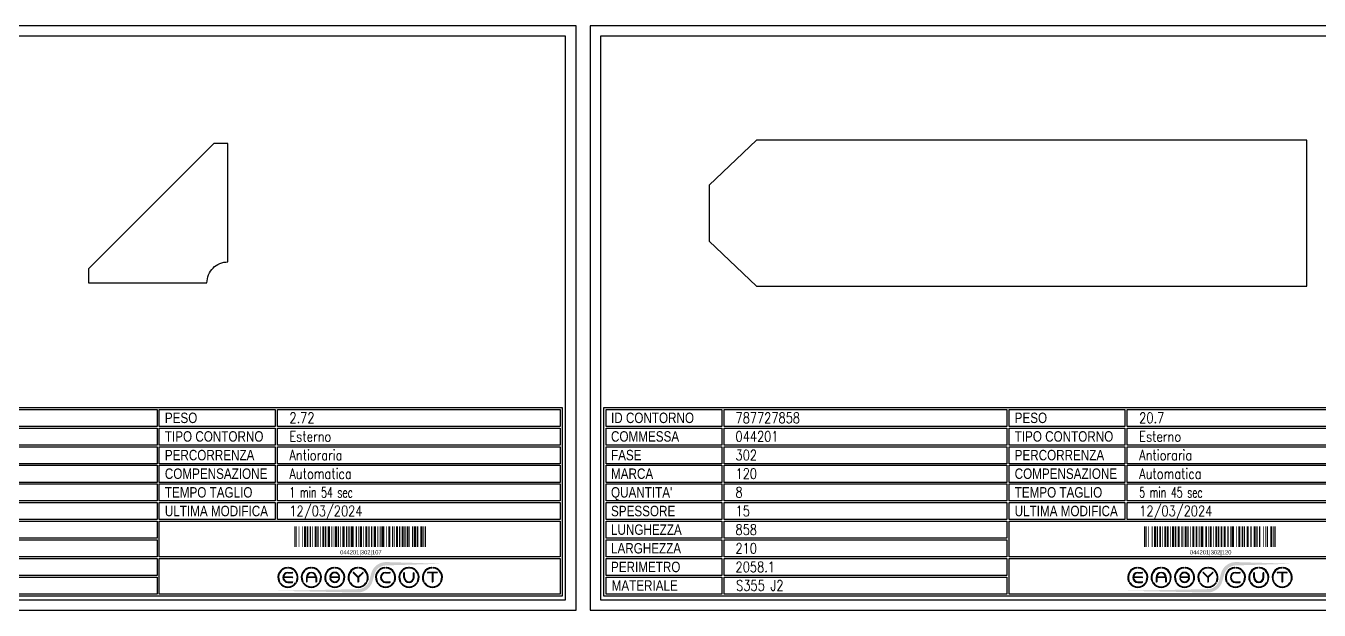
# Model space of a CAD drawing. Header units: millimetres. Extents: x 28039 to 145264, y 9873 to 40131.
# Drawn here: x 34129 to 35985, y 12213 to 13052 of the extents above; entities that cross this region are included whole.
import ezdxf
from ezdxf.enums import TextEntityAlignment as Align

# ---------------------------------------------------------------- set-up
doc = ezdxf.new("R2010")
doc.units = ezdxf.units.MM
doc.styles.add('EasyCutStyle', font='romans.shx', dxfattribs={"width": 0.8})
doc.styles.add('EasyCutStyle1', font='arial.ttf', dxfattribs={"width": 0.8})

# ---------------------------------------------------------------- blocks, each defined once
blk = doc.blocks.new('*U4')
at = {"color": 5}
blk.add_lwpolyline([(0, 0), (1200, 0), (1200, 839), (0, 839)], close=True, dxfattribs=at)
at = {"color": 7}
blk.add_lwpolyline([(15, 15), (1185, 15), (1185, 824), (15, 824)], close=True, dxfattribs=at)
at = {"color": 253}
blk.add_lwpolyline([(20, 291), (1180, 291), (1180, 20), (20, 20)], close=True, dxfattribs=at)
at = {"color": 2}
for points in [[(23, 288.1), (189.3, 288.1), (189.3, 263.7), (23, 263.7)], [(23, 288.1), (189.3, 288.1), (189.3, 263.7), (23, 263.7)], [(601.5, 288.1), (767.9, 288.1), (767.9, 263.7), (601.5, 263.7)], [(23, 261.4), (189.3, 261.4), (189.3, 237), (23, 237)], [(601.5, 261.4), (767.9, 261.4), (767.9, 237), (601.5, 237)], [(23, 234.6), (189.3, 234.6), (189.3, 210.2), (23, 210.2)], [(601.5, 234.6), (767.9, 234.6), (767.9, 210.2), (601.5, 210.2)], [(23, 207.9), (189.3, 207.9), (189.3, 183.4), (23, 183.4)], [(601.5, 207.9), (767.9, 207.9), (767.9, 183.4), (601.5, 183.4)], [(23, 181.1), (189.3, 181.1), (189.3, 156.7), (23, 156.7)], [(601.5, 181.1), (767.9, 181.1), (767.9, 156.7), (601.5, 156.7)], [(23, 154.3), (189.3, 154.3), (189.3, 129.9), (23, 129.9)], [(601.5, 154.3), (767.9, 154.3), (767.9, 129.9), (601.5, 129.9)], [(23, 127.6), (189.3, 127.6), (189.3, 103.1), (23, 103.1)], [(23, 100.8), (189.3, 100.8), (189.3, 76.4), (23, 76.4)], [(23, 74), (189.3, 74), (189.3, 49.6), (23, 49.6)], [(23, 47.3), (189.3, 47.3), (189.3, 22.9), (23, 22.9)]]:
    blk.add_lwpolyline(points, close=True, dxfattribs=at)
at = {"color": 1}
for points in [[(192.7, 288.1), (598.5, 288.1), (598.5, 263.7), (192.7, 263.7)], [(771.3, 288.1), (1177.2, 288.1), (1177.2, 263.7), (771.3, 263.7)], [(192.7, 261.4), (598.5, 261.4), (598.5, 237), (192.7, 237)], [(771.3, 261.4), (1177.2, 261.4), (1177.2, 237), (771.3, 237)], [(192.7, 234.6), (598.5, 234.6), (598.5, 210.2), (192.7, 210.2)], [(771.3, 234.6), (1177.2, 234.6), (1177.2, 210.2), (771.3, 210.2)], [(192.7, 207.9), (598.5, 207.9), (598.5, 183.4), (192.7, 183.4)], [(771.3, 207.9), (1177.2, 207.9), (1177.2, 183.4), (771.3, 183.4)], [(192.7, 181.1), (598.5, 181.1), (598.5, 156.7), (192.7, 156.7)], [(771.3, 181.1), (1177.2, 181.1), (1177.2, 156.7), (771.3, 156.7)], [(192.7, 154.3), (598.5, 154.3), (598.5, 129.9), (192.7, 129.9)], [(771.3, 154.3), (1177.2, 154.3), (1177.2, 129.9), (771.3, 129.9)], [(192.7, 127.6), (598.5, 127.6), (598.5, 103.1), (192.7, 103.1)], [(601.5, 127.6), (1177.2, 127.6), (1177.2, 76.4), (601.5, 76.4)], [(192.7, 100.8), (598.5, 100.8), (598.5, 76.4), (192.7, 76.4)], [(192.7, 74), (598.5, 74), (598.5, 49.6), (192.7, 49.6)], [(601.5, 74), (1177.2, 74), (1177.2, 22.9), (601.5, 22.9)], [(192.7, 47.3), (598.5, 47.3), (598.5, 22.9), (192.7, 22.9)]]:
    blk.add_lwpolyline(points, close=True, dxfattribs=at)
at = {"color": 161, "style": 'EasyCutStyle1', "width": 0.8}
for s, p in [('ID CONTORNO', (30.1, 268.6)), ('PESO', (609.6, 268.6)), ('COMMESSA', (30.1, 241.9)), ('TIPO CONTORNO', (609.6, 241.9)), ('FASE', (30.1, 215.1)), ('PERCORRENZA', (609.6, 215.1)), ('MARCA', (30.1, 188.4)), ('COMPENSAZIONE', (609.6, 188.4)), ("QUANTITA'", (30.1, 161.6)), ('TEMPO TAGLIO', (609.6, 161.6)), ('SPESSORE', (30.1, 134.8)), ('ULTIMA MODIFICA', (609.6, 134.8)), ('LUNGHEZZA', (30.1, 108.1)), ('LARGHEZZA', (30.1, 81.3)), ('PERIMETRO', (30.1, 54.5)), ('MATERIALE', (31, 27.8))]:
    blk.add_text(s, height=15, dxfattribs=at).set_placement(p)
at = {"style": 'EasyCutStyle'}
for tag, p, width in [('IDSHAPE', (208.9, 268.6), 0.8), ('WEIGTHSHAPE', (788.4, 268.6), 0.8), ('ORDERSHAPE', (208.9, 241.9), 0.8), ('TYPESHAPE', (788.4, 241.9), 0.8), ('PHASESHAPE', (208.9, 215.1), 0.8), ('JOUSHAPE', (788.4, 215.1), 0.8), ('MKSHAPE', (208.9, 188.4), 0.8), ('COMPSHAPE', (788.4, 188.4), 0.8), ('QTASHAPE', (208.9, 161.6), 0.8), ('TIMECUTSHAPE', (788.4, 161.6), 0.65), ('TKSHAPE', (208.9, 134.8), 0.8), ('LASTMODIFYSHAPE', (788.4, 134.8), 0.8), ('LENGTHSHAPE', (208.9, 108.1), 0.8), ('HEIGHTSHAPE', (208.9, 81.3), 0.8), ('PERIMETERSHAPE', (208.9, 54.5), 0.8), ('MATSHAPE', (209.8, 27.8), 0.8)]:
    blk.add_attdef(tag, p, '', height=15, dxfattribs=dict(at, width=width))
blk = doc.blocks.new('Logo')
h = blk.add_hatch(color=256)
h.set_gradient(color1=(255, 0, 0), color2=(255, 255, 0), tint=1)
h.paths.add_polyline_path([(20.5, 4.4, -0.339454), (37.1, 17.2), (118.6, 19.6), (37.1, 22, 0.339454), (15.8, 5.7), (13.2, -4.2, -0.339454), (-3.4, -16.9), (-118.2, -19.3), (-3.4, -21.7, 0.339454), (17.8, -5.4)])
for color, points in [(140, [(-115.9, -5.7, -1), (-116.7, -6.1, -0.520567), (-104.9, 14.3, -1), (-104.9, 13.5, 0.520567)]), (256, [(-97.3, 0.4), (-110, 0.4, -0.394366), (-103.7, 6.3), (-97.3, 6.3, 1), (-97.3, 7.2), (-103.7, 7.2, 1), (-103.7, -7.2), (-97.3, -7.2, 1), (-97.3, -6.3), (-103.7, -6.3, -0.394366), (-110, -0.4), (-97.3, -0.4, 1)]), (140, [(-91.4, -5.7, 1), (-90.6, -6.1, 0.520567), (-102.4, 14.3, 0.916853), (-102.6, 13.5, 0.043377), (-102.5, 13.5, -0.520567)]), (140, [(-82.3, -5.7, -1), (-83.1, -6.1, -0.520567), (-71.3, 14.3, -1), (-71.3, 13.5, 0.520567)]), (140, [(-57.8, -5.7, 1), (-57, -6.1, 0.520567), (-68.8, 14.3, 1), (-68.9, 13.5, -0.520567)]), (140, [(-48.7, -5.7, -1), (-49.5, -6.1, -0.520567), (-37.7, 14.3, -1), (-37.7, 13.5, 0.520567)]), (256, [(-31.2, -0.4, -0.486114), (-30.3, -1.5, -0.776377), (-42.6, -1.6, 1), (-43.4, -1.9, 0.776377), (-29.5, -1.7, 0.486114), (-31.2, 0.4), (-41.8, 0.4, -0.486114), (-42.6, 1.5, -0.776377), (-30.4, 1.6, 1), (-29.5, 1.9, 0.776377), (-43.5, 1.7, 0.486114), (-41.8, -0.4)]), (140, [(-24.2, -5.7, 1), (-23.4, -6.1, 0.520567), (-35.2, 14.3, 1), (-35.3, 13.5, -0.520567)]), (140, [(-15.1, -5.7, -1), (-15.9, -6.1, -0.520567), (-4.1, 14.3, -1), (-4.1, 13.5, 0.520567)]), (256, [(-9.3, 7.1, 1), (-10, 6.5), (-3.3, -0.2), (-3.3, -6.3, 1), (-2.4, -6.3), (-2.4, -0.2), (4.2, 6.5, 1), (3.6, 7.1), (-2.9, 0.6)]), (140, [(9.4, -5.7, 1), (10.2, -6.1, 0.520567), (-1.6, 14.3, 1), (-1.7, 13.5, -0.520567)]), (140, [(24.2, -5.7, -1), (23.4, -6.1, -0.520567), (35.2, 14.3, -1), (35.3, 13.5, 0.520567)]), (256, [(36.5, -7.2), (42.8, -7.2, 1), (42.8, -6.3), (36.5, -6.3, -1), (36.5, 6.3), (42.8, 6.3, 1), (42.8, 7.2), (36.5, 7.2, 1)]), (140, [(48.7, -5.7, 1), (49.5, -6.1, 0.520567), (37.7, 14.3, 1), (37.7, 13.5, -0.520567)]), (140, [(57.8, -5.7, -1), (57, -6.1, -0.520567), (68.8, 14.3, -1), (68.9, 13.5, 0.520567)]), (256, [(63.7, 0), (63.7, 6.3, 1), (62.9, 6.3), (62.9, 0, 1), (77.3, 0), (77.3, 6.3, 1), (76.4, 6.3), (76.4, 0, -1)]), (140, [(82.3, -5.7, 1), (83.1, -6.1, 0.520567), (71.3, 14.3, 1), (71.3, 13.5, -0.520567)]), (140, [(91.4, -5.7, -1), (90.6, -6.1, -0.520567), (102.4, 14.3, -1), (102.5, 13.5, 0.520567)]), (256, [(96.9, 7.2, 1), (96.9, 6.3), (103.2, 6.3), (103.2, -6.3, 1), (104.1, -6.3), (104.1, 6.3), (110.4, 6.3, 1), (110.4, 7.2)]), (140, [(115.9, -5.7, 1), (116.7, -6.1, 0.520567), (104.9, 14.3, 1), (104.9, 13.5, -0.520567)]), (140, [(-91.9, -8.3, 1), (-92.6, -7.8, -0.520567), (-114.8, -7.8, 1), (-115.5, -8.3, 0.520567)]), (140, [(-58.3, -8.3, 1), (-59, -7.8, -0.520567), (-81.2, -7.8, 1), (-81.9, -8.3, 0.520567)]), (140, [(-24.7, -8.3, 1), (-25.4, -7.8, -0.520567), (-47.6, -7.8, 1), (-48.3, -8.3, 0.520567)]), (140, [(8.9, -8.3, 1), (8.2, -7.8, -0.520567), (-14, -7.8, 1), (-14.7, -8.3, 0.520567)]), (140, [(48.3, -8.3, 1), (47.6, -7.8, -0.520567), (25.4, -7.8, 1), (24.7, -8.3, 0.520567)]), (140, [(81.9, -8.3, 1), (81.2, -7.8, -0.520567), (59, -7.8, 1), (58.3, -8.3, 0.520567)]), (140, [(115.5, -8.3, 1), (114.8, -7.8, -0.520567), (92.6, -7.8, 1), (91.9, -8.3, 0.520567)])]:
    blk.add_hatch(color=color).paths.add_polyline_path(points)
h = blk.add_hatch(color=256)
h.paths.add_polyline_path([(-63.7, -0.4), (-63.7, -6.3, 1), (-62.9, -6.3), (-62.9, 0, 1), (-77.3, 0), (-77.3, -6.3, 1), (-76.4, -6.3), (-76.4, -0.4)])
h.paths.add_polyline_path([(-76.4, 0.4, -0.933992), (-63.8, 0.4)], flags=16)
for p, q in [((-97.3, 0.4), (-110, 0.4)), ((-103.7, 7.2), (-97.3, 7.2)), ((-103.7, 6.3), (-97.3, 6.3)), ((-77.3, 0), (-77.3, -6.3)), ((-63.8, 0.4), (-76.4, 0.4)), ((-62.9, 0), (-62.9, -6.3)), ((-31.2, 0.4), (-41.8, 0.4)), ((-3.3, -0.2), (-10, 6.5)), ((-2.9, 0.6), (-9.3, 7.1)), ((-2.9, 0.6), (3.6, 7.1)), ((-2.4, -0.2), (4.2, 6.5)), ((36.5, 7.2), (42.8, 7.2)), ((36.5, 6.3), (42.8, 6.3)), ((62.9, 0), (62.9, 6.3)), ((63.7, 0), (63.7, 6.3)), ((76.4, 0), (76.4, 6.3)), ((77.3, 0), (77.3, 6.3)), ((110.4, 7.2), (96.9, 7.2)), ((103.2, 6.3), (96.9, 6.3)), ((103.2, 6.3), (103.2, -6.3)), ((104.1, 6.3), (104.1, -6.3)), ((110.4, 6.3), (104.1, 6.3)), ((-97.3, -0.4), (-110, -0.4)), ((-103.7, -6.3), (-97.3, -6.3)), ((-103.7, -7.2), (-97.3, -7.2)), ((-76.4, -0.4), (-76.4, -6.3)), ((-63.7, -0.4), (-76.4, -0.4)), ((-63.7, -0.4), (-63.7, -6.3)), ((-31.2, -0.4), (-41.8, -0.4)), ((-3.3, -0.2), (-3.3, -6.3)), ((-2.4, -0.2), (-2.4, -6.3)), ((36.5, -6.3), (42.8, -6.3)), ((36.5, -7.2), (42.8, -7.2))]:
    blk.add_line(p, q)
at = {"color": 140}
for centre, radius, start, end in [((-103.7, 0), 14.4, 95, 205), ((-103.7, 0), 13.5, 95, 205), ((-104.9, 13.9), 0.432, 275, 95), ((-102.5, 13.9), 0.432, 85, 265), ((-103.7, 0), 13.5, 335, 85), ((-103.7, 0), 14.4, 335, 85), ((-70.1, 0), 14.4, 95, 205), ((-70.1, 0), 13.5, 95, 205), ((-71.3, 13.9), 0.432, 275, 95), ((-68.9, 13.9), 0.432, 85, 265), ((-70.1, 0), 13.5, 335, 85), ((-70.1, 0), 14.4, 335, 85), ((-36.5, 0), 14.4, 95, 205), ((-36.5, 0), 13.5, 95, 205), ((-37.7, 13.9), 0.432, 275, 95), ((-35.3, 13.9), 0.432, 85, 265), ((-36.5, 0), 13.5, 335, 85), ((-36.5, 0), 14.4, 335, 85), ((-2.9, 0), 14.4, 95, 205), ((-2.9, 0), 13.5, 95, 205), ((-4.1, 13.9), 0.432, 275, 95), ((-1.7, 13.9), 0.432, 85, 265), ((-2.9, 0), 13.5, 335, 85), ((-2.9, 0), 14.4, 335, 85), ((36.5, 0), 14.4, 95, 205), ((36.5, 0), 13.5, 95, 205), ((35.3, 13.9), 0.432, 275, 95), ((37.7, 13.9), 0.432, 85, 265), ((36.5, 0), 14.4, 335, 85), ((36.5, 0), 13.5, 335, 85), ((70.1, 0), 14.4, 95, 205), ((70.1, 0), 13.5, 95, 205), ((68.9, 13.9), 0.432, 275, 95), ((71.3, 13.9), 0.432, 85, 265), ((70.1, 0), 14.4, 335, 85), ((70.1, 0), 13.5, 335, 85), ((103.7, 0), 14.4, 95, 205), ((103.7, 0), 13.5, 95, 205), ((102.5, 13.9), 0.432, 275, 95), ((104.9, 13.9), 0.432, 85, 265), ((103.7, 0), 14.4, 335, 85), ((103.7, 0), 13.5, 335, 85), ((-116.3, -5.9), 0.432, 205, 25), ((-115.1, -8), 0.432, 35, 215), ((-103.7, 0), 14.4, 215, 325), ((-103.7, 0), 13.5, 215, 325), ((-92.2, -8), 0.432, 325, 145), ((-91, -5.9), 0.432, 155, 335), ((-82.7, -5.9), 0.432, 205, 25), ((-81.5, -8), 0.432, 35, 215), ((-70.1, 0), 14.4, 215, 325), ((-70.1, 0), 13.5, 215, 325), ((-58.6, -8), 0.432, 325, 145), ((-57.4, -5.9), 0.432, 155, 335), ((-49.1, -5.9), 0.432, 205, 25), ((-47.9, -8), 0.432, 35, 215), ((-36.5, 0), 14.4, 215, 325), ((-36.5, 0), 13.5, 215, 325), ((-25, -8), 0.432, 325, 145), ((-23.8, -5.9), 0.432, 155, 335), ((-15.5, -5.9), 0.432, 205, 25), ((-14.3, -8), 0.432, 35, 215), ((-2.9, 0), 14.4, 215, 325), ((-2.9, 0), 13.5, 215, 325), ((8.6, -8), 0.432, 325, 145), ((9.8, -5.9), 0.432, 155, 335), ((23.8, -5.9), 0.432, 205, 25), ((25, -8), 0.432, 35, 215), ((36.5, 0), 14.4, 215, 325), ((36.5, 0), 13.5, 215, 325), ((47.9, -8), 0.432, 325, 145), ((49.1, -5.9), 0.432, 155, 335), ((57.4, -5.9), 0.432, 205, 25), ((58.6, -8), 0.432, 35, 215), ((70.1, 0), 14.4, 215, 325), ((70.1, 0), 13.5, 215, 325), ((81.5, -8), 0.432, 325, 145), ((82.7, -5.9), 0.432, 155, 335), ((91, -5.9), 0.432, 205, 25), ((92.2, -8), 0.432, 35, 215), ((103.7, 0), 14.4, 215, 325), ((103.7, 0), 13.5, 215, 325), ((115.1, -8), 0.432, 325, 145), ((116.3, -5.9), 0.432, 155, 335)]:
    blk.add_arc(centre, radius, start, end, dxfattribs=at)
for centre, radius, start, end in [((-103.7, 0), 7.2, 90, 270), ((-103.7, 0), 6.34, 90, 176.0904), ((-97.3, 6.8), 0.432, 270, 90), ((-97.3, 0), 0.432, 270, 90), ((-70.1, 0), 7.2, 0, 180), ((-70.1, 0), 6.34, 3.9096, 176.0904), ((-36.5, 0), 7.2, 15, 166.2998), ((-41.8, 1.3), 1.73, 166.2998, 270), ((-41.8, 1.3), 0.864, 166.2998, 270), ((-36.5, 0), 6.34, 15, 166.2998), ((-31.2, -1.3), 1.73, 346.2998, 90), ((-29.9, 1.8), 0.432, 195, 15), ((-9.6, 6.8), 0.432, 45, 225), ((3.9, 6.8), 0.432, 315, 135), ((36.5, 0), 7.2, 90, 270), ((36.5, 0), 6.34, 90, 270), ((42.8, 6.8), 0.432, 270, 90), ((63.3, 6.3), 0.432, 0, 180), ((70.1, 0), 7.2, 180, 0), ((70.1, 0), 6.34, 180, 0), ((76.8, 6.3), 0.432, 0, 180), ((96.9, 6.8), 0.432, 90, 270), ((110.4, 6.8), 0.432, 270, 90), ((-103.7, 0), 6.34, 183.9096, 270), ((-97.3, -6.8), 0.432, 270, 90), ((-76.8, -6.3), 0.432, 180, 0), ((-63.3, -6.3), 0.432, 180, 0), ((-43, -1.8), 0.432, 15, 195), ((-36.5, 0), 7.2, 195, 346.2998), ((-36.5, 0), 6.34, 195, 346.2998), ((-31.2, -1.3), 0.864, 346.2998, 90), ((-2.9, -6.3), 0.432, 180, 0), ((42.8, -6.8), 0.432, 270, 90), ((103.7, -6.3), 0.432, 180, 0)]:
    blk.add_arc(centre, radius, start, end)
blk = doc.blocks.new('BARCODE128_784370647', base_point=(34608.8, 12293.4))
at = {"linetype": 'Continuous'}
for points, const_width in [([(34609.8, 12293.4), (34609.8, 12323.4)], 2), ([(34612.3, 12293.4), (34612.3, 12323.4)], 1), ([(34615.3, 12293.4), (34615.3, 12323.4)], 1), ([(34620.3, 12293.4), (34620.3, 12323.4)], 1), ([(34624.3, 12293.4), (34624.3, 12323.4)], 3), ([(34627.8, 12293.4), (34627.8, 12323.4)], 2), ([(34631.8, 12293.4), (34631.8, 12323.4)], 2), ([(34635.3, 12293.4), (34635.3, 12323.4)], 1), ([(34639.3, 12293.4), (34639.3, 12323.4)], 3), ([(34642.8, 12293.4), (34642.8, 12323.4)], 2), ([(34646.3, 12293.4), (34646.3, 12323.4)], 1), ([(34650.3, 12293.4), (34650.3, 12323.4)], 3), ([(34653.8, 12293.4), (34653.8, 12323.4)], 2), ([(34658.3, 12293.4), (34658.3, 12323.4)], 3), ([(34662.3, 12293.4), (34662.3, 12323.4)], 1), ([(34664.3, 12293.4), (34664.3, 12323.4)], 1), ([(34668.3, 12293.4), (34668.3, 12323.4)], 3), ([(34671.8, 12293.4), (34671.8, 12323.4)], 2), ([(34675.3, 12293.4), (34675.3, 12323.4)], 1), ([(34679.3, 12293.4), (34679.3, 12323.4)], 3), ([(34683.8, 12293.4), (34683.8, 12323.4)], 2), ([(34686.3, 12293.4), (34686.3, 12323.4)], 1), ([(34688.3, 12293.4), (34688.3, 12323.4)], 1), ([(34691.8, 12293.4), (34691.8, 12323.4)], 4), ([(34697.8, 12293.4), (34697.8, 12323.4)], 2), ([(34701.3, 12293.4), (34701.3, 12323.4)], 1), ([(34704.3, 12293.4), (34704.3, 12323.4)], 3), ([(34708.3, 12293.4), (34708.3, 12323.4)], 1), ([(34712.3, 12293.4), (34712.3, 12323.4)], 3), ([(34715.8, 12293.4), (34715.8, 12323.4)], 2), ([(34719.8, 12293.4), (34719.8, 12323.4)], 2), ([(34724.3, 12293.4), (34724.3, 12323.4)], 3), ([(34728.3, 12293.4), (34728.3, 12323.4)], 1), ([(34730.3, 12293.4), (34730.3, 12323.4)], 1), ([(34732.3, 12293.4), (34732.3, 12323.4)], 1), ([(34735.8, 12293.4), (34735.8, 12323.4)], 4), ([(34741.3, 12293.4), (34741.3, 12323.4)], 1), ([(34745.3, 12293.4), (34745.3, 12323.4)], 3), ([(34749.8, 12293.4), (34749.8, 12323.4)], 2), ([(34752.3, 12293.4), (34752.3, 12323.4)], 1), ([(34756.3, 12293.4), (34756.3, 12323.4)], 3), ([(34759.8, 12293.4), (34759.8, 12323.4)], 2), ([(34764.3, 12293.4), (34764.3, 12323.4)], 3), ([(34767.8, 12293.4), (34767.8, 12323.4)], 2), ([(34771.3, 12293.4), (34771.3, 12323.4)], 3), ([(34774.3, 12293.4), (34774.3, 12323.4)], 1), ([(34778.8, 12293.4), (34778.8, 12323.4)], 2), ([(34782.3, 12293.4), (34782.3, 12323.4)], 3), ([(34785.8, 12293.4), (34785.8, 12323.4)], 2), ([(34791.3, 12293.4), (34791.3, 12323.4)], 3), ([(34794.3, 12293.4), (34794.3, 12323.4)], 1), ([(34796.8, 12293.4), (34796.8, 12323.4)], 2)]:
    blk.add_lwpolyline(points, dxfattribs=dict(at, const_width=const_width))
blk.add_text('044201|302|107', height=6).set_placement((34704.3, 12282.9), align=Align.CENTER)
blk = doc.blocks.new('BARCODE128_787727858', base_point=(35828.8, 12293.4))
at = {"linetype": 'Continuous'}
for points, const_width in [([(35829.8, 12293.4), (35829.8, 12323.4)], 2), ([(35832.3, 12293.4), (35832.3, 12323.4)], 1), ([(35835.3, 12293.4), (35835.3, 12323.4)], 1), ([(35840.3, 12293.4), (35840.3, 12323.4)], 1), ([(35844.3, 12293.4), (35844.3, 12323.4)], 3), ([(35847.8, 12293.4), (35847.8, 12323.4)], 2), ([(35851.8, 12293.4), (35851.8, 12323.4)], 2), ([(35855.3, 12293.4), (35855.3, 12323.4)], 1), ([(35859.3, 12293.4), (35859.3, 12323.4)], 3), ([(35862.8, 12293.4), (35862.8, 12323.4)], 2), ([(35866.3, 12293.4), (35866.3, 12323.4)], 1), ([(35870.3, 12293.4), (35870.3, 12323.4)], 3), ([(35873.8, 12293.4), (35873.8, 12323.4)], 2), ([(35878.3, 12293.4), (35878.3, 12323.4)], 3), ([(35882.3, 12293.4), (35882.3, 12323.4)], 1), ([(35884.3, 12293.4), (35884.3, 12323.4)], 1), ([(35888.3, 12293.4), (35888.3, 12323.4)], 3), ([(35891.8, 12293.4), (35891.8, 12323.4)], 2), ([(35895.3, 12293.4), (35895.3, 12323.4)], 1), ([(35899.3, 12293.4), (35899.3, 12323.4)], 3), ([(35903.8, 12293.4), (35903.8, 12323.4)], 2), ([(35906.3, 12293.4), (35906.3, 12323.4)], 1), ([(35908.3, 12293.4), (35908.3, 12323.4)], 1), ([(35911.8, 12293.4), (35911.8, 12323.4)], 4), ([(35917.8, 12293.4), (35917.8, 12323.4)], 2), ([(35921.3, 12293.4), (35921.3, 12323.4)], 1), ([(35924.3, 12293.4), (35924.3, 12323.4)], 3), ([(35928.3, 12293.4), (35928.3, 12323.4)], 1), ([(35932.3, 12293.4), (35932.3, 12323.4)], 3), ([(35935.8, 12293.4), (35935.8, 12323.4)], 2), ([(35939.8, 12293.4), (35939.8, 12323.4)], 2), ([(35944.3, 12293.4), (35944.3, 12323.4)], 3), ([(35948.3, 12293.4), (35948.3, 12323.4)], 1), ([(35950.3, 12293.4), (35950.3, 12323.4)], 1), ([(35952.3, 12293.4), (35952.3, 12323.4)], 1), ([(35955.8, 12293.4), (35955.8, 12323.4)], 4), ([(35961.3, 12293.4), (35961.3, 12323.4)], 1), ([(35965.3, 12293.4), (35965.3, 12323.4)], 3), ([(35969.8, 12293.4), (35969.8, 12323.4)], 2), ([(35972.8, 12293.4), (35972.8, 12323.4)], 2), ([(35977.3, 12293.4), (35977.3, 12323.4)], 3), ([(35981.3, 12293.4), (35981.3, 12323.4)], 1), ([(35983.3, 12293.4), (35983.3, 12323.4)], 1), ([(35987.3, 12293.4), (35987.3, 12323.4)], 3), ([(35990.8, 12293.4), (35990.8, 12323.4)], 2), ([(35994.8, 12293.4), (35994.8, 12323.4)], 2), ([(36000.3, 12293.4), (36000.3, 12323.4)], 1), ([(36003.3, 12293.4), (36003.3, 12323.4)], 1), ([(36005.8, 12293.4), (36005.8, 12323.4)], 2), ([(36011.3, 12293.4), (36011.3, 12323.4)], 3), ([(36014.3, 12293.4), (36014.3, 12323.4)], 1), ([(36016.8, 12293.4), (36016.8, 12323.4)], 2)]:
    blk.add_lwpolyline(points, dxfattribs=dict(at, const_width=const_width))
blk.add_text('044201|302|120', height=6).set_placement((35924.3, 12282.9), align=Align.CENTER)

msp = doc.modelspace()

# ---------------------------------------------------------------- linework, layer by layer
at = {"color": 2}
msp.add_lwpolyline([(35109.8, 12743.4), (35177.8, 12678.4), (35967.8, 12678.4), (35967.8, 12888.4), (35177.8, 12888.4), (35109.8, 12823.4)], close=True, dxfattribs=at)
at = {"color": 2, "elevation": 0}
msp.add_lwpolyline([(34218.8, 12683.4), (34388.8, 12683.4, -0.414214), (34418.8, 12713.4), (34418.8, 12883.4), (34398.8, 12883.4), (34218.8, 12703.4)], format="xyb", close=True, dxfattribs=at)

# ---------------------------------------------------------------- block references
for p, values in [((33718.8, 12213.4), {'IDSHAPE': '784370647', 'ORDERSHAPE': '044201', 'PHASESHAPE': '302', 'MKSHAPE': '107', 'TKSHAPE': '15', 'LENGTHSHAPE': '200', 'HEIGHTSHAPE': '200', 'MATSHAPE': 'S355 J2', 'LASTMODIFYSHAPE': '12/03/2024', 'PERIMETERSHAPE': '681.7', 'WEIGTHSHAPE': '2.72', 'TYPESHAPE': 'Esterno', 'JOUSHAPE': 'Antioraria', 'COMPSHAPE': 'Automatica', 'TIMECUTSHAPE': '1 min 54 sec', 'QTASHAPE': '16'}), ((34938.8, 12213.4), {'IDSHAPE': '787727858', 'ORDERSHAPE': '044201', 'PHASESHAPE': '302', 'MKSHAPE': '120', 'TKSHAPE': '15', 'LENGTHSHAPE': '858', 'HEIGHTSHAPE': '210', 'MATSHAPE': 'S355 J2', 'LASTMODIFYSHAPE': '12/03/2024', 'PERIMETERSHAPE': '2058.1', 'WEIGTHSHAPE': '20.7', 'TYPESHAPE': 'Esterno', 'JOUSHAPE': 'Antioraria', 'COMPSHAPE': 'Automatica', 'TIMECUTSHAPE': '5 min 45 sec', 'QTASHAPE': '8'})]:
    msp.add_blockref('*U4', p).add_auto_attribs(values)
for name, p in [('BARCODE128_784370647', (34514.3, 12303.9)), ('BARCODE128_787727858', (35734.3, 12303.9)), ('Logo', (34608.8, 12260.4)), ('Logo', (35828.8, 12260.4))]:
    msp.add_blockref(name, p)

doc.saveas('drawing.dxf')
